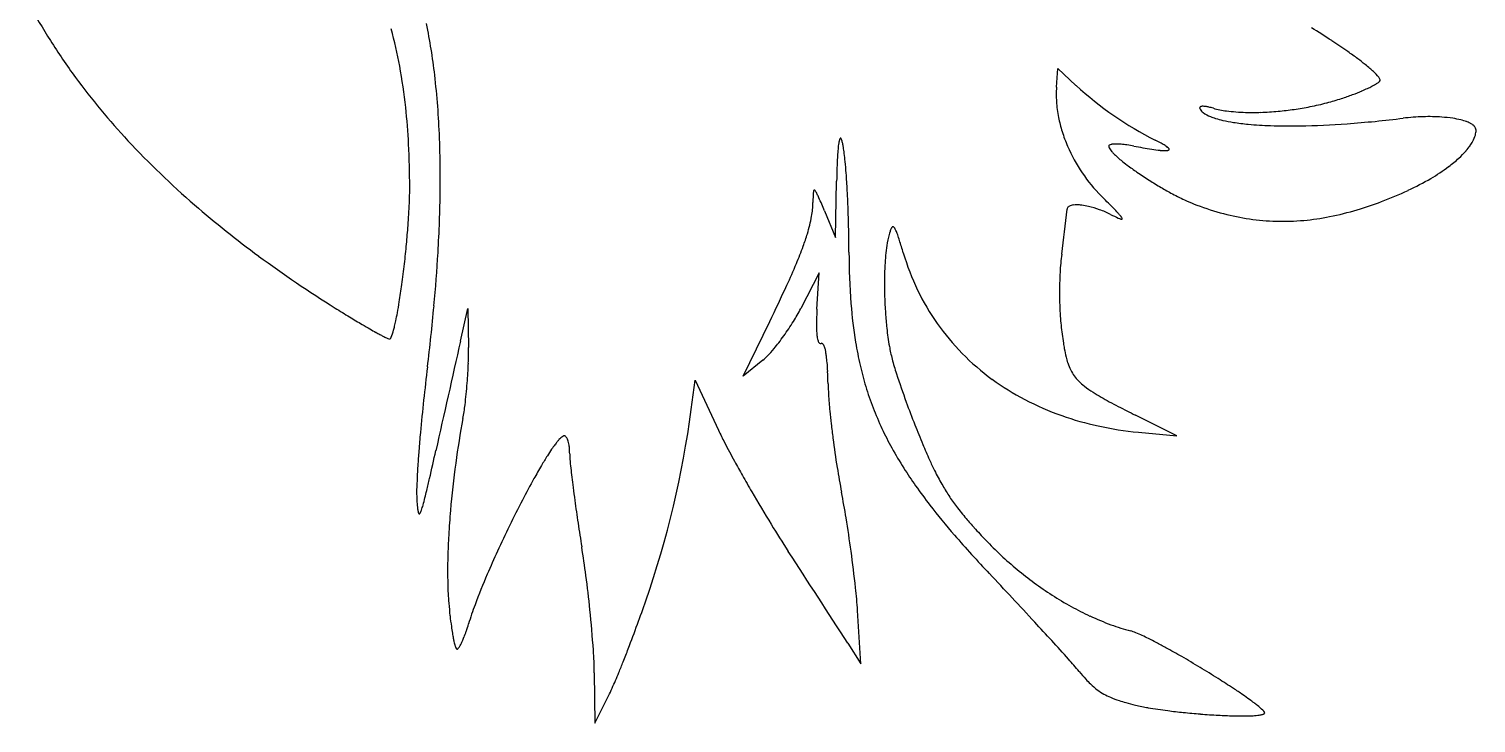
# Model space of a CAD drawing. Header units: millimetres. Extents: x -70 to 178, y -213 to 53.
# Drawn here: x -59.7 to 178.3, y -212.9 to -98.7 of the extents above; entities that cross this region are included whole.
import ezdxf

# ---------------------------------------------------------------- set-up
doc = ezdxf.new("R2010")
doc.units = ezdxf.units.MM
doc.layers.add('2', color=3, linetype='Continuous', lineweight=25, true_color=0x00ff00)

msp = doc.modelspace()

# ---------------------------------------------------------------- linework, layer by layer
at = {"layer": '2'}
for p, q in [((109.32, -108.28), (109.55, -105.22)), ((109.55, -105.22), (112.51, -107.98)), ((72.98, -132.97), (73.14, -123.71)), ((71.14, -128.59), (72.98, -132.97)), ((70.26, -138.82), (67.25, -144.67)), ((69.91, -144.81), (70.26, -138.82)), ((11.27, -150.03), (12.5, -144.67)), ((12.5, -144.67), (12.58, -151.11)), ((57.78, -155.82), (62.13, -146.83)), ((61.01, -153.16), (57.78, -155.82)), ((49.23, -161.29), (49.87, -156.48)), ((49.87, -156.48), (53.72, -164.7)), ((129.12, -165.63), (122.3, -162.21)), ((122.78, -165.02), (129.12, -165.63)), ((41.75, -192.74), (41.75, -192.74)), ((77.14, -203.14), (76.59, -194.37)), ((74.97, -199.73), (77.14, -203.14)), ((33.28, -204.58), (33.35, -212.86)), ((33.35, -212.86), (35.62, -208.38))]:
    msp.add_line(p, q, dxfattribs=at)
for centre, radius, start, end in [((25.45, -48.94), 96.62, 208.1695, 212.3259), ((-73.7, -118.69), 76.24, 10.4943, 15.2024), ((-87.03, -117.07), 94.68, 6.5504, 11.7318), ((70.61, -228.52), 153.01, 56.7081, 58.1846), ((33.57, -43.8), 106.23, 212.3259, 216.2897), ((99.93, -183.87), 99.59, 54.8779, 56.7081), ((113.84, -164.1), 75.42, 53.3297, 54.8779), ((133.75, -137.36), 42.08, 51.2571, 53.3297), ((140.74, -128.64), 30.91, 49.3596, 51.2571), ((40.47, -38.74), 114.78, 216.2897, 223.0354), ((-88.99, -121.52), 91.79, 6.2036, 10.4943), ((-129.84, -121.99), 137.77, 2.2555, 6.5504), ((149.95, -117.92), 16.77, 46.7839, 49.3596), ((154.88, -112.67), 9.57, 39.0715, 46.7839), ((161.24, -107.51), 1.38, 18.681, 39.0715), ((162.41, -107.11), 0.141, 328.7869, 18.6785), ((125.88, -109.54), 16.61, 175.6423, 183.7908), ((151.35, -65.7), 57.4, 227.4345, 243.292), ((139.48, -59.87), 52.98, 288.4059, 290.4885), ((144.32, -72.8), 39.17, 290.4885, 292.9106), ((147.6, -80.57), 30.73, 292.9106, 294.8083), ((153.11, -92.48), 17.61, 294.8083, 297.3153), ((155.32, -96.76), 12.79, 297.3153, 299.6469), ((158.4, -102.19), 6.56, 299.6469, 302.9042), ((159.46, -103.82), 4.6, 302.9042, 306.1687), ((160.86, -105.73), 2.25, 306.1687, 310.844), ((161.65, -106.65), 1.03, 310.844, 328.7869), ((-101.56, -122.88), 104.43, 2.8676, 6.2036), ((129.66, -109.29), 20.4, 183.7908, 191.142), ((133.03, -111.66), 0.168, 147.1912, 188.4947), ((133.37, -111.61), 0.514, 188.4947, 211.7194), ((133.06, -111.69), 0.207, 115.1128, 147.1912), ((134.6, -110.85), 1.97, 211.7179, 234.3682), ((133.28, -112.15), 0.724, 98.1294, 115.1128), ((133.38, -112.86), 1.44, 88.3158, 98.1294), ((133.3, -115.52), 4.1, 82.5119, 88.3158), ((133, -117.84), 6.44, 77.7191, 82.5119), ((131.46, -124.88), 13.64, 74.4258, 77.7191), ((139.23, -97), 15.3, 254.4213, 262.6309), ((141.12, -61.03), 51.41, 278.1624, 281.124), ((141.81, -64.52), 47.85, 281.124, 284.5302), ((144.54, -75.07), 36.95, 284.5302, 288.4065), ((131.45, -108.94), 22.22, 191.142, 197.3742), ((136.91, -107.63), 5.93, 234.3682, 247.3562), ((138.25, -104.42), 9.4, 247.3562, 252.8788), ((140.49, -97.16), 17.01, 252.8788, 256.9847), ((141.9, -91.07), 23.26, 256.9847, 261.4083), ((141.32, -80.9), 31.53, 262.6309, 268.3462), ((144.9, -71.18), 43.37, 261.4083, 264.6472), ((141.55, -72.94), 39.49, 268.3462, 271.9962), ((141.18, -62.3), 50.14, 271.9962, 275.2355), ((140.95, -59.82), 52.63, 275.2355, 278.1624), ((143.12, 75.94), 190.74, 274.2075, 276.9932), ((170.66, -148.62), 35.5, 91.6341, 96.9932), ((170.5, -143.05), 29.93, 85.7972, 91.6341), ((170.94, -137.12), 23.99, 81.4739, 85.7972), ((172.44, -127.09), 13.85, 75.7832, 81.4739), ((173.4, -123.32), 9.96, 70.4393, 75.7832), ((175.03, -118.71), 5.07, 62.944, 70.4393), ((175.7, -117.4), 3.6, 55.6431, 62.944), ((-156.56, -123.04), 164.51, 359.2274, 2.2555), ((134.13, -108.1), 25.03, 197.3742, 203.2459), ((146.37, -55.51), 59.11, 264.6472, 268.1971), ((147.77, -11.07), 103.57, 268.1971, 270.8787), ((147.31, 18.95), 133.59, 270.8787, 274.2075), ((176.64, -116.04), 1.94, 45.697, 55.6431), ((173.16, -114.65), 5.27, 331.4393, 343.5147), ((177.09, -115.57), 1.29, 25.8577, 45.697), ((175.49, -115.34), 2.84, 343.5147, 0), ((177.56, -115.34), 0.767, 0, 25.8577), ((62.79, -17.9), 145.32, 223.0354, 229.0298), ((-138.41, -124.73), 141.33, 0, 2.8676), ((125.29, -122.91), 52.11, 174.7588, 177.3037), ((81.95, -118.93), 8.59, 168.4873, 174.7588), ((77.28, -117.98), 3.82, 164.628, 168.4873), ((74.84, -117.31), 1.29, 157.9921, 164.628), ((74.22, -117.06), 0.615, 144.7201, 157.9921), ((73.8, -116.77), 0.11, 112.9262, 144.7201), ((73.79, -116.72), 0.0619, 54.2928, 112.9262), ((73.64, -116.92), 0.312, 29.1168, 54.2928), ((72.96, -117.31), 1.09, 16.8206, 29.1168), ((67.62, -118.92), 6.66, 11.846, 16.8206), ((61.92, -120.11), 12.49, 8.9717, 11.846), ((42.92, -123.11), 31.72, 7.1681, 8.9717), ((135.38, -107.56), 26.39, 203.2459, 214.1298), ((118.06, -117.95), 0.151, 122.6267, 180), ((118.54, -117.95), 0.624, 180, 209.2992), ((118.53, -118.69), 1.02, 101.3375, 122.6267), ((121.34, -116.38), 3.84, 209.2992, 221.0042), ((118.8, -120.01), 2.37, 96.0107, 101.3375), ((123.7, -114.33), 6.96, 221.0042, 224.8289), ((119.05, -122.46), 4.83, 92.2838, 96.0107), ((119.13, -124.42), 6.79, 88.433, 92.2838), ((118.98, -129.91), 12.28, 85.5694, 88.433), ((118.7, -133.52), 15.91, 82.0353, 85.5694), ((117.81, -139.87), 22.32, 79.0513, 82.0353), ((141.15, -19.25), 100.54, 259.051, 260.7395), ((128.62, -96.11), 22.66, 260.7395, 264.2962), ((112.33, -143.43), 29.57, 60.5205, 63.4421), ((127.48, -107.48), 11.24, 264.2962, 267.9851), ((123.94, -122.88), 5.97, 54.0161, 60.5205), ((127.19, -115.82), 2.89, 267.9851, 275.2606), ((125.96, -120.1), 2.53, 45.2279, 54.0161), ((127.31, -117.14), 1.56, 275.2606, 281.495), ((127.51, -118.11), 0.57, 281.495, 291.8254), ((127.6, -118.33), 0.333, 291.8254, 306.0613), ((127.45, -118.6), 0.41, 23.2589, 45.2279), ((127.71, -118.49), 0.139, 306.0613, 328.1883), ((127.66, -118.51), 0.184, 359.4305, 23.2589), ((127.74, -118.51), 0.108, 328.1883, 359.4305), ((165.77, -109.28), 14.44, 312.3492, 319.0596), ((168.23, -111.41), 11.18, 319.0596, 324.551), ((171.54, -113.77), 7.11, 324.551, 331.4393), ((157.81, -124.44), 84.66, 177.3037, 178.2527), ((27.47, -125.06), 47.3, 5.5239, 7.1681), ((-17.11, -129.37), 92.09, 4.3457, 5.5239), ((128.07, -109.99), 13.12, 224.8289, 227.6147), ((131.38, -106.36), 18.04, 227.6147, 230.6079), ((140.58, -95.15), 32.54, 230.6079, 232.8365), ((146.82, -86.92), 42.86, 232.8365, 235.5176), ((155.6, -97.26), 30.19, 300.4107, 307.1202), ((159.49, -102.39), 23.76, 307.1202, 312.3492), ((221.58, -126.38), 148.46, 178.2527, 178.9693), ((-47.66, -131.69), 122.73, 2.9951, 4.3457), ((134.87, -107.91), 25.77, 214.1298, 225.1449), ((157.59, -71.24), 61.89, 235.5176, 237.7489), ((159.02, -68.98), 64.56, 237.7489, 239.773), ((149.43, -86.74), 42.38, 294.7486, 300.4107), ((-56.78, -124.73), 59.7, 357.5029, 0), ((-218.31, -122.21), 226.27, 356.6454, 359.2274), ((135.42, -128.43), 66.19, 178.0212, 178.9748), ((77.37, -126.42), 8.11, 175.2958, 178.0212), ((73.97, -126.14), 4.69, 172.429, 175.2958), ((70.9, -125.74), 1.6, 167.5175, 172.429), ((70.2, -125.58), 0.876, 159.4605, 167.5175), ((69.59, -125.35), 0.226, 143.5765, 159.4605), ((69.47, -125.26), 0.0766, 87.1942, 143.5765), ((69.46, -125.34), 0.147, 47.382, 87.1942), ((69.12, -125.7), 0.649, 31.3103, 47.382), ((64.38, -128.59), 6.2, 26.1287, 31.3103), ((56.87, -132.28), 14.57, 23.5158, 26.1287), ((-114.89, -135.21), 190.05, 1.9098, 2.9951), ((155.06, -75.77), 56.71, 239.773, 241.9328), ((150.48, -84.36), 46.97, 241.9328, 245.0608), ((137.19, -60.19), 71.63, 290.9244, 294.7467), ((75.29, -3.5), 164.38, 229.0298, 233.7413), ((-118.55, -122.04), 121.53, 355.7527, 357.5029), ((54.7, -126.99), 14.55, 350.0075, 358.9758), ((-91.39, -196.79), 176.26, 22.7646, 23.5158), ((-155.24, -100.02), 267.8, 352.3361, 353.9282), ((111.59, -128.37), 0.535, 152.5378, 177.502), ((111.66, -128.4), 0.609, 129.1667, 152.5378), ((111.81, -128.59), 0.85, 115.4529, 129.1667), ((112.14, -129.27), 1.61, 105.4962, 115.4529), ((112.33, -129.98), 2.35, 95.8413, 105.4962), ((112.59, -132.54), 4.91, 89.1763, 95.8413), ((112.56, -134.63), 7.01, 82.3721, 89.1763), ((111.87, -139.86), 12.28, 77.2328, 82.3721), ((111.24, -142.61), 15.1, 70.0217, 77.2328), ((110.88, -143.6), 16.15, 63.0491, 70.0217), ((-70.69, -314.51), 265.67, 44.5813, 45.1447), ((89.7, -156.45), 40.49, 43.1378, 44.5813), ((140.97, -104.8), 24.42, 245.0608, 249.3994), ((148.21, -85.55), 44.99, 249.3993, 255.3247), ((144.7, -81.11), 49.38, 281.1353, 286.5812), ((142.96, -75.27), 55.48, 286.5812, 290.9244), ((44.91, -125.26), 24.48, 343.0968, 350.0075), ((-137.61, -135.96), 212.78, 1.0604, 1.9098), ((135.07, -96.03), 37.21, 243.0494, 245.2304), ((102.83, -144.14), 22.49, 41.6809, 43.1378), ((120.71, -127.14), 2.94, 245.2304, 252.9907), ((113.83, -134.35), 7.76, 39.2004, 41.6809), ((116.56, -132.12), 4.24, 35.0535, 39.2004), ((120.19, -128.84), 1.17, 252.9907, 260.6567), ((120.04, -129.76), 0.238, 260.6567, 277.6825), ((119.24, -130.24), 0.964, 26.3484, 35.0535), ((120.06, -129.91), 0.0829, 277.6825, 317.8338), ((119.67, -130.03), 0.488, 17.8678, 26.3484), ((120.07, -129.92), 0.0665, 317.8338, 2.9062), ((119.98, -129.93), 0.157, 2.9062, 17.8678), ((146.66, -91.46), 38.88, 255.3247, 261.6996), ((146.48, -92.68), 37.65, 261.6996, 268.4805), ((146.51, -91.58), 38.75, 268.4805, 275.1646), ((146.3, -89.25), 41.09, 275.1646, 281.1353), ((-145.53, -120.03), 148.58, 354.5775, 355.7527), ((33.68, -121.85), 36.22, 339.6809, 343.0968), ((-166.14, -136.49), 241.31, 0.2628, 1.0604), ((94.04, -136.04), 12.76, 163.8144, 172.2034), ((96.81, -136.85), 15.64, 162.0304, 163.8146), ((87, -133.66), 5.33, 158.9737, 162.0304), ((85.13, -132.95), 3.33, 154.8806, 158.9737), ((83.27, -132.08), 1.28, 148.2812, 154.8806), ((82.87, -131.82), 0.803, 139.9196, 148.2812), ((82.51, -131.52), 0.334, 126.9413, 139.9196), ((82.42, -131.41), 0.193, 97.3845, 126.9413), ((82.42, -131.38), 0.163, 65.1515, 97.3845), ((82.34, -131.55), 0.348, 33.8022, 65.1515), ((79.89, -133.19), 3.3, 23.7356, 33.8022), ((76.5, -134.68), 7, 21.199, 23.7356), ((68.53, -137.77), 15.55, 19.4972, 21.199), ((58.87, -141.19), 25.8, 17.4121, 19.4972), ((-168.38, -117.86), 171.54, 353.4837, 354.5775), ((-254.32, -120.09), 262.34, 354.7174, 356.6454), ((-1.44, -108.84), 73.68, 337.2859, 339.6809), ((199.36, -134.81), 124.19, 180.2634, 184.1847), ((120.78, -139.7), 39.75, 172.2034, 176.953), ((-45.46, -173.91), 135.14, 16.5012, 17.4121), ((123.34, -123.91), 40.91, 196.5009, 205.6835), ((101.24, 31.87), 208.26, 233.7413, 237.9269), ((-162.25, -118.56), 165.36, 352.2922, 353.4837), ((-36.94, -93.98), 112.16, 335.3066, 337.2859), ((134.71, -140.44), 53.7, 176.953, 179.5316), ((151.2, -141.02), 41.37, 172.6553, 176.79), ((150.36, -140.57), 69.35, 179.5316, 181.8006), ((170.26, -142.09), 60.46, 176.79, 180.2102), ((-113.32, -125.19), 115.99, 350.8695, 352.2922), ((-232.94, -3.86), 327.88, 334.1489, 335.3066), ((151.86, -140.53), 70.85, 181.8006, 183.9694), ((121.44, -124.82), 38.81, 205.6835, 215.112), ((169.76, -142.09), 59.96, 180.2102, 183.6942), ((105.97, 39.42), 217.16, 237.9268, 238.6625), ((-86.29, -129.53), 88.61, 349.7016, 350.8695), ((-334.86, -112.65), 343.23, 353.0318, 354.7174), ((39.1, -130.16), 31.67, 328.2834, 332.735), ((127.06, -148.12), 57.25, 176.6783, 178.4365), ((145.69, -138.74), 70.37, 184.1847, 189.3946), ((77.89, -6.69), 163.18, 238.6625, 239.5112), ((60.7, -35.89), 129.29, 239.5112, 240.1632), ((-18.4, -143.14), 19.35, 344.733, 346.704), ((-34.93, -139.23), 36.34, 346.704, 348.1424), ((-48.02, -136.49), 49.71, 348.1424, 349.7016), ((30.09, -124.59), 42.25, 324.4298, 328.2834), ((97.49, -147.32), 27.66, 178.4365, 180.966), ((141.95, -141.21), 60.92, 183.9694, 186.3083), ((121.39, -124.86), 38.74, 215.112, 224.5816), ((149.07, -143.43), 39.22, 183.6942, 188.002), ((34.13, -82.22), 75.88, 240.1632, 241.0144), ((24.48, -99.63), 55.97, 241.0144, 241.7829), ((12.07, -122.76), 29.73, 241.7829, 242.8375), ((8.23, -130.25), 21.31, 242.8375, 243.8556), ((3.61, -139.65), 10.83, 243.8556, 245.2837), ((1.02, -145.27), 4.65, 245.2837, 252.4256), ((-0.36, -149.64), 0.0669, 252.4256, 315.0053), ((-0.95, -149.05), 0.9, 315, 337.9909), ((-9.7, -145.51), 10.34, 337.9909, 344.733), ((32.8, -126.53), 38.92, 322.3497, 324.4298), ((88.74, -147.46), 18.91, 180.966, 183.6607), ((78.42, -148.12), 8.57, 183.6607, 187.6634), ((75.52, -148.51), 5.64, 187.6634, 192.2572), ((72.3, -149.21), 2.35, 192.2572, 199.3785), ((131.13, -142.41), 50.04, 186.3083, 189.7703), ((214.25, -134.26), 105.05, 188.0022, 188.829), ((4916.99, -1264.26), 5030.66, 167.20355, 167.41402), ((-39.08, -151.77), 51.67, 357.897, 0.7262), ((45.43, -136.64), 22.75, 315.8809, 319.9668), ((40.14, -132.19), 29.65, 319.9668, 322.3497), ((71.48, -149.5), 1.48, 199.3785, 208.1869), ((70.7, -149.92), 0.6, 208.1869, 222.0247), ((70.5, -150.1), 0.327, 222.0247, 255.2356), ((70.49, -150.14), 0.29, 255.2356, 290.5913), ((70.67, -150.62), 0.223, 65.1735, 110.6007), ((70.56, -150.85), 0.483, 34.7372, 65.1735), ((70.09, -151.18), 1.06, 25.3911, 34.7372), ((68.78, -151.8), 2.5, 19.3044, 25.3911), ((67.54, -152.24), 3.82, 14.0108, 19.3044), ((62.99, -153.37), 8.52, 10.4667, 14.0108), ((59.05, -154.1), 12.52, 7.1698, 10.4667), ((136.62, -140.24), 61.18, 189.3946, 193.0066), ((106.45, -146.66), 24.99, 189.7703, 194.6695), ((122.57, -123.7), 40.4, 224.5816, 233.8549), ((146.88, -144.73), 36.87, 188.829, 190.2246), ((134.83, -146.9), 24.62, 190.2246, 193.5286), ((355.58, -197.03), 352.35, 173.0317, 173.926), ((-73.96, -150.48), 86.58, 355.7115, 357.897), ((55.26, -146.17), 9.05, 309.4017, 315.8809), ((45.68, -155.78), 25.99, 4.8816, 7.1698), ((34.79, -156.71), 36.93, 2.5927, 4.8816), ((128.62, -142.09), 52.97, 193.0066, 196.8885), ((121.26, -142.78), 40.3, 194.6697, 198.241), ((122.41, -149.89), 11.86, 193.5286, 198.2908), ((119.69, -150.79), 8.99, 198.2908, 206.495), ((-69.28, -150.84), 81.87, 353.207, 355.7115), ((0.56, -158.26), 71.18, 0.9443, 2.5927), ((107.46, -156.5), 35.72, 180.9456, 183.7117), ((230.8, -106.68), 155.64, 198.241, 200.0582), ((123.56, -122.33), 42.08, 233.8549, 242.4289), ((117.76, -151.75), 6.83, 206.495, 215.9072), ((118.06, -151.54), 7.2, 215.9072, 224.558), ((120.55, -149.08), 10.69, 224.558, 231.6532), ((162.38, -152.94), 90.76, 183.7117, 185.447), ((126.93, -142.6), 51.21, 196.8885, 201.0391), ((123.32, -145.58), 15.15, 231.6532, 238.1607), ((141.24, -116.72), 49.13, 238.1607, 241.7734), ((338.94, -195.26), 335.62, 173.926, 174.8422), ((-20.78, -156.61), 33.03, 349.2638, 353.207), ((-108.37, -140.41), 158.97, 340.7816, 352.4536), ((189.38, -150.36), 117.88, 185.447, 186.4658), ((127.6, -142.35), 51.92, 201.0391, 205.1611), ((254.57, -98), 180.95, 200.0582, 201.3185), ((125.75, -118.15), 46.8, 242.4289, 250.5586), ((160.2, -81.39), 89.23, 241.7734, 242.834), ((270.02, 132.59), 329.74, 242.834, 243.3857), ((151.58, -189.3), 142.4, 169.2615, 172.2553), ((224.86, -146.34), 153.59, 186.4658, 187.3584), ((215.29, -113.33), 138.78, 201.3185, 202.7576), ((126.75, -115.32), 49.81, 250.5586, 257.7603), ((128.21, -108.56), 56.72, 257.7603, 264.508), ((286.31, -190.51), 282.78, 174.8422, 175.4511), ((38.84, -176.04), 15.01, 140.9636, 143.3933), ((33.09, -171.38), 7.61, 137.5516, 140.9636), ((30.33, -168.85), 3.87, 125.5763, 137.5516), ((28.34, -166.07), 0.451, 90, 125.5763), ((28.34, -165.92), 0.305, 42.9016, 90), ((27.42, -166.78), 1.57, 22.6007, 42.9016), ((26.06, -167.35), 3.04, 16.0981, 22.6007), ((23.75, -168.01), 5.44, 11.2373, 16.0981), ((106.4, -140.03), 58.17, 205.0967, 207.2763), ((236.76, -144.8), 165.59, 187.3584, 189.0401), ((129.84, -141.29), 54.4, 205.1611, 208.9242), ((187.87, -182.68), 184.03, 175.4511, 176.2059), ((-969.35, 50.29), 1000.68, 347.12812, 347.39692), ((73.64, -199.35), 56.91, 147.6432, 149.5199), ((60.25, -190.87), 41.06, 145.8684, 147.6432), ((43.74, -179.67), 21.11, 143.3933, 145.8684), ((22.2, -168.32), 7.03, 5.1751, 11.2373), ((19.59, -168.56), 9.64, 0, 5.1751), ((39.24, -168.56), 10, 180, 185.2077), ((185.66, -99.16), 147.35, 207.2763, 208.6457), ((138.16, -136.69), 63.91, 208.9242, 212.396), ((185.86, -125.68), 106.86, 202.7573, 204.2342), ((120.36, -178.2), 116.36, 176.2059, 178.1693), ((167.41, -191.45), 158.37, 172.2553, 175.0941), ((113.46, -222.79), 103.12, 149.5199, 150.9141), ((134.66, -159.86), 105.83, 185.2077, 186.8083), ((224.1, -78.16), 191.15, 208.6457, 209.4515), ((190.56, -152.16), 118.8, 189.0401, 191.0255), ((144.28, -132.81), 71.15, 212.396, 215.2079), ((139.24, -146.66), 55.74, 204.2342, 206.2791), ((128.32, -152.05), 43.56, 206.2791, 209.6006), ((-176.52, -130.88), 187.41, 346.507, 347.1281), ((141.86, -238.58), 135.61, 150.9141, 152.6041), ((202.22, -151.79), 173.87, 186.8083, 187.3739), ((274.16, -49.9), 248.63, 209.4515, 210.1581), ((119.37, -157.14), 33.26, 209.6006, 213.4015), ((19.13, -174.97), 15.08, 178.1693, 183.624), ((66.85, -171.95), 62.9, 183.6223, 184.6574), ((-78.52, -154.4), 86.63, 344.8777, 346.507), ((300.57, -139.07), 273.04, 187.3739, 187.8252), ((290.67, -40.3), 267.73, 210.1581, 211.4933), ((-60.88, -201.15), 137.36, 9.2299, 11.0259), ((160.89, -121.09), 91.48, 215.2079, 217.6877), ((119.76, -156.88), 33.74, 213.4015, 217.1065), ((18.58, -175.88), 14.46, 184.6574, 186.8162), ((10.48, -176.85), 6.31, 186.8162, 192.7502), ((4.83, -178.13), 0.515, 192.7502, 213.6233), ((4.54, -178.32), 0.171, 213.6233, 235.2029), ((4.48, -178.41), 0.0647, 235.2029, 270.6602), ((4.48, -178.4), 0.0742, 270.6602, 300.4751), ((4.41, -178.27), 0.221, 300.4751, 317.5999), ((4.25, -178.13), 0.431, 317.5999, 327.726), ((3.5, -177.65), 1.32, 327.726, 333.5016), ((2.71, -177.26), 2.2, 333.5016, 337.7313), ((-0.37, -176), 5.53, 337.7313, 340.397), ((-5.95, -174.01), 11.46, 340.397, 344.8777), ((153.76, -190.28), 144.67, 175.0941, 176.6963), ((191.2, -264.16), 191.19, 152.6041, 154.0275), ((355.09, -131.57), 328.07, 187.8252, 188.485), ((175.74, -109.62), 110.25, 217.6877, 220.9885), ((129.77, -149.31), 46.28, 217.1065, 220.2696), ((194.69, -265.86), 195.07, 154.0275, 155.3787), ((387.61, -126.72), 360.95, 188.485, 189.114), ((225.12, -80.46), 190.86, 211.4933, 213.0748), ((-149.38, -215.53), 227.02, 7.8329, 9.2299), ((140.28, -140.41), 60.05, 220.2696, 222.1635), ((181.48, -103.1), 115.64, 222.1635, 223.5283), ((123.28, -188.52), 114.14, 176.6963, 178.5), ((243.44, -50.79), 199.94, 220.9885, 223.4394), ((140.98, -141.57), 59.77, 223.5283, 230.3763), ((102.36, -187.97), 93.21, 178.5, 181.2138), ((161.99, -250.87), 159.1, 155.3787, 156.8749), ((-123.85, -208.77), 157.05, 7.3801, 9.1139), ((-2120.94, -1611.16), 2610.4, 32.73107, 33.12606), ((-135.9, -213.67), 213.41, 6.2079, 7.8329), ((140.5, -142.14), 59.03, 230.3763, 237.267), ((58.26, -188.91), 49.11, 181.2138, 184.953), ((127.75, -236.25), 121.87, 156.8749, 159.4195), ((-188.45, -217.14), 222.2, 5.9224, 7.3801), ((-518.39, -772.22), 849.28, 43.0702, 43.43954), ((-174.73, -118.1), 228.99, 339.9502, 340.9752), ((-6.68, -199.62), 83.43, 3.6088, 6.2079), ((-515.55, -769.56), 845.38, 42.70001, 43.0702), ((138.69, -144.97), 55.68, 237.267, 241.0427), ((91.71, -186.01), 82.68, 184.9512, 186.3912), ((56.62, -209.54), 45.89, 159.4195, 163.5667), ((-163.94, -214.6), 197.55, 3.9824, 5.9224), ((135.61, -150.54), 49.31, 241.0427, 245.0548), ((70.96, -188.34), 61.8, 186.3912, 188.0568), ((58.06, -190.16), 48.77, 188.0568, 189.3464), ((-14.42, -188.59), 28.18, 341.053, 343.567), ((-197.16, -109.91), 252.86, 338.9749, 339.9502), ((-361.26, -627.19), 635.44, 41.95548, 42.70001), ((133.91, -154.19), 45.28, 245.0548, 249.8035), ((130.85, -162.51), 36.42, 249.8035, 255.0993), ((37.9, -193.48), 28.34, 189.3464, 191.0381), ((30.46, -194.93), 20.76, 191.0381, 192.586), ((20.79, -197.09), 10.85, 192.586, 194.7274), ((17.74, -197.89), 7.7, 194.7274, 196.8349), ((4.86, -196.5), 7.31, 330.4748, 333.103), ((2.48, -195.29), 9.98, 333.103, 335.9834), ((-4.05, -192.39), 17.12, 335.9834, 338.1823), ((-8.21, -190.72), 21.61, 338.1823, 341.053), ((119.77, -204.12), 6.64, 66.9349, 75.0994), ((107.19, -233.67), 38.76, 63.5572, 66.9349), ((96.61, -254.95), 62.53, 62.266, 63.5572), ((76.8, -292.63), 105.09, 61.27, 62.266), ((14.03, -199.01), 3.83, 196.8349, 199.8248), ((12.01, -199.74), 1.67, 199.8248, 213.0619), ((10.69, -200.6), 0.0976, 213.0619, 270), ((10.69, -200.52), 0.183, 270, 313.61), ((9.5, -199.27), 1.9, 313.61, 326.849), ((7.88, -198.21), 3.84, 326.849, 330.4748), ((-27.19, -205.08), 60.47, 0.4754, 3.9824), ((-167.83, -121.19), 221.44, 338.3825, 338.9749), ((62.35, -318.98), 135.15, 60.0035, 61.27), ((37.75, -361.6), 184.36, 58.9192, 60.0035), ((-61.8, -163.83), 107.15, 336.1634, 337.6727), ((-105.38, -145.94), 154.26, 337.6727, 338.3825), ((62.05, -246.64), 66.23, 39.6491, 41.9555), ((141.62, -180.69), 37.13, 219.6492, 222.1994), ((37.71, -361.66), 184.43, 57.8321, 58.9192), ((126.58, -194.33), 16.82, 222.1994, 225.9887), ((123.59, -197.42), 12.52, 225.9887, 232.7301), ((64.76, -318.65), 133.62, 56.5548, 57.8321), ((13.03, -196.89), 25.34, 333.0597, 336.1634), ((121.83, -199.74), 9.61, 232.7301, 240.4262), ((122.24, -199.02), 10.43, 240.4262, 247.0567), ((124.95, -192.62), 17.38, 247.0567, 252.1916), ((127.2, -185.6), 24.75, 252.1916, 254.7723), ((82, -292.56), 102.35, 55.5209, 56.5548), ((107.06, -256.07), 58.08, 54.1483, 55.5209), ((116, -243.69), 42.81, 52.9025, 54.1483), ((134.94, -157.17), 54.22, 254.7723, 256.5157), ((130.07, -177.49), 33.32, 256.5157, 260.1836), ((137.7, -133.35), 78.12, 260.1836, 262.5789), ((140.46, -112.2), 99.45, 262.5789, 264.0641), ((142.57, -91.87), 119.88, 264.0641, 265.4168), ((142.36, -94.51), 117.24, 265.4168, 266.8532), ((140.46, -129.15), 82.54, 266.8532, 268.565), ((139.95, -149.39), 62.3, 268.565, 269.9963), ((139.95, -178.21), 33.48, 269.9963, 271.9487), ((140.28, -188.06), 23.63, 271.9487, 273.8789), ((127.73, -228.19), 23.37, 51.2165, 52.9025), ((141.11, -200.28), 11.37, 273.8789, 276.6609), ((134, -220.38), 13.36, 46.1014, 51.2165), ((141.54, -203.94), 7.69, 276.6609, 279.6816), ((142.26, -208.2), 3.37, 279.6816, 284.2443), ((142.56, -209.37), 2.16, 284.2443, 289.7522), ((142.09, -211.98), 1.7, 31.7179, 46.1014), ((143.01, -210.62), 0.838, 289.7522, 298.6008), ((143.17, -210.91), 0.503, 298.6008, 310.361), ((143.37, -211.14), 0.199, 310.361, 329.0949), ((143.38, -211.18), 0.18, 2.9777, 31.7163), ((143.43, -211.18), 0.13, 329.0949, 2.9777)]:
    msp.add_arc(centre, radius, start, end, dxfattribs=at)

doc.saveas('drawing.dxf')
